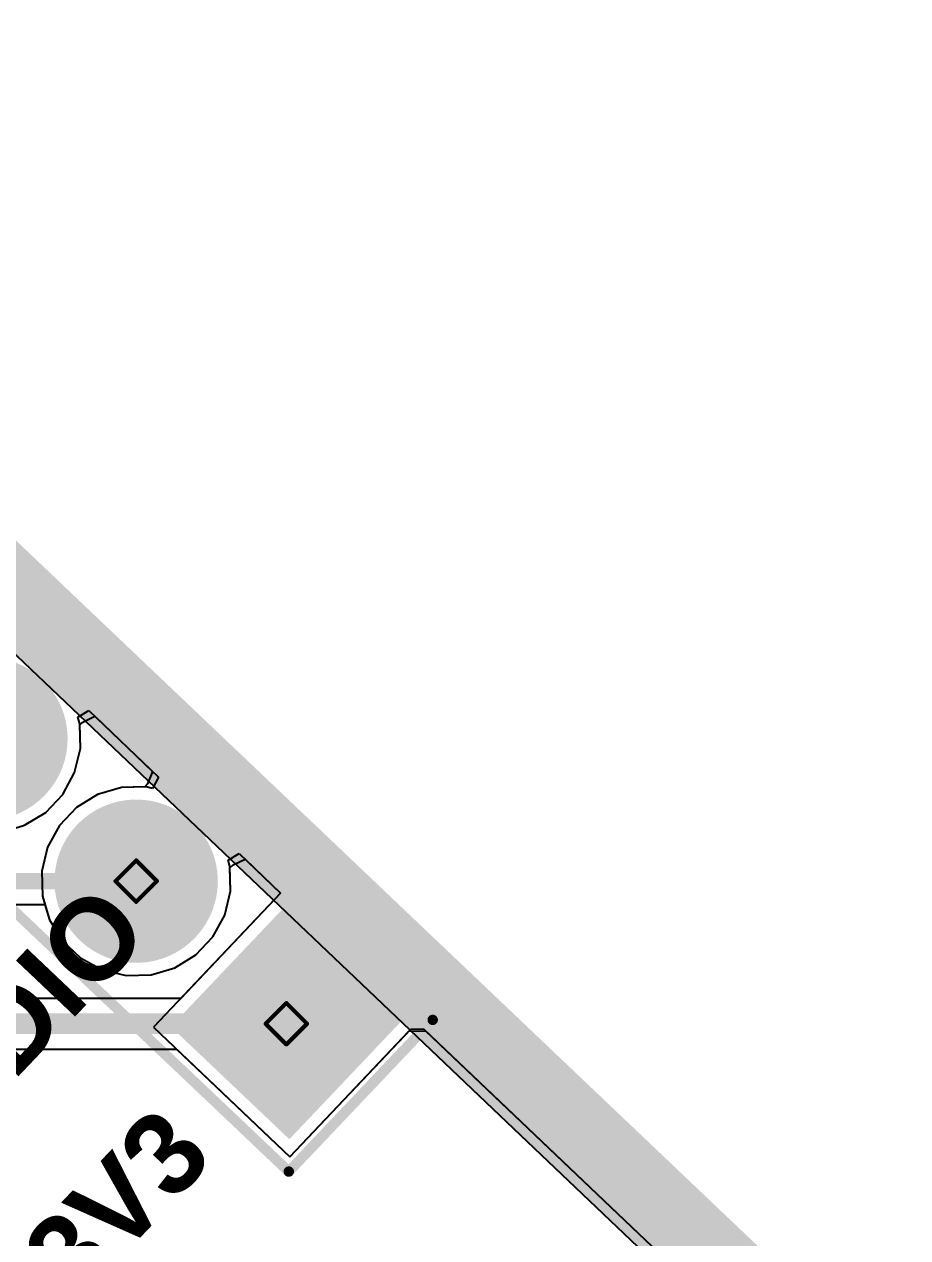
# Model space of a CAD drawing. Header units: inches. Extents: x -30 to 282, y -86 to 78.
# Drawn here: x 27.17 to 38, y -14.38 to 0.51 of the extents above; entities that cross this region are included whole.
import ezdxf

# ---------------------------------------------------------------- set-up
doc = ezdxf.new("R2010")
doc.units = ezdxf.units.IN
for name, color, linetype in [('Board Outline', 216, 'Continuous'), ('Bottom Layer', 5, 'Continuous'), ('Bottom Solder', 6, 'Continuous'), ('Drill Drawing', 1, 'Continuous'), ('GND 01', 76, 'Continuous'), ('GND 02', 16, 'Continuous'), ('Multi-Layer', 9, 'Continuous'), ('Pad Holes', 156, 'Continuous'), ('PWR', 156, 'Continuous'), ('SIG 01', 90, 'Continuous'), ('Top Layer', 1, 'Continuous'), ('Top Overlay', 2, 'Continuous'), ('Top Solder', 216, 'Continuous')]:
    doc.layers.add(name, color=color, linetype=linetype)
doc.styles.add('Arial_Bold', font='', dxfattribs={"height": 0.2})
doc.styles.get('Arial_Bold').set_extended_font_data('Arial', bold=True)

# ---------------------------------------------------------------- blocks, each defined once
blk = doc.blocks.new('SMC_1_05_1_GT_38')
at = {"layer": 'Bottom Layer'}
blk.add_hatch(color=5, dxfattribs=at).paths.add_polyline_path([(-5.98, 0.9), (-4.18, 0.9), (-4.18, -0.9), (-5.98, -0.9)])
h = blk.add_hatch(color=5, dxfattribs=at)
edge = h.paths.add_edge_path()
edge.add_arc((-2.54, 0), 0.9, 0, 360)
h = blk.add_hatch(color=5, dxfattribs=at)
edge = h.paths.add_edge_path()
edge.add_arc((0, 0), 0.9, 0, 360)
h = blk.add_hatch(color=5, dxfattribs=at)
edge = h.paths.add_edge_path()
edge.add_arc((2.54, 0), 0.9, 0, 360)
h = blk.add_hatch(color=5, dxfattribs=at)
edge = h.paths.add_edge_path()
edge.add_arc((5.08, 0), 0.9, 0, 360)
at = {"layer": 'Bottom Solder'}
blk.add_hatch(color=6, dxfattribs=at).paths.add_polyline_path([(-6.082, 1.002), (-4.078, 1.002), (-4.078, -1.002), (-6.082, -1.002)])
h = blk.add_hatch(color=6, dxfattribs=at)
edge = h.paths.add_edge_path()
edge.add_arc((-2.54, 0), 1.002, 0, 360)
h = blk.add_hatch(color=6, dxfattribs=at)
edge = h.paths.add_edge_path()
edge.add_arc((0, 0), 1.002, 0, 360)
h = blk.add_hatch(color=6, dxfattribs=at)
edge = h.paths.add_edge_path()
edge.add_arc((2.54, 0), 1.002, 0, 360)
h = blk.add_hatch(color=6, dxfattribs=at)
edge = h.paths.add_edge_path()
edge.add_arc((5.08, 0), 1.002, 0, 360)
at = {"layer": 'GND 01'}
h = blk.add_hatch(color=76, dxfattribs=at)
edge = h.paths.add_edge_path()
edge.add_arc((-5.08, 0), 0.958, 0, 360)
h = blk.add_hatch(color=76, dxfattribs=at)
edge = h.paths.add_edge_path()
edge.add_arc((-2.54, 0), 0.958, 0, 360)
h = blk.add_hatch(color=76, dxfattribs=at)
edge = h.paths.add_edge_path()
edge.add_arc((0, 0), 0.958, 0, 360)
h = blk.add_hatch(color=76, dxfattribs=at)
edge = h.paths.add_edge_path()
edge.add_arc((2.54, 0), 0.958, 0, 360)
at = {"layer": 'GND 02'}
h = blk.add_hatch(color=16, dxfattribs=at)
edge = h.paths.add_edge_path()
edge.add_arc((-5.08, 0), 0.958, 0, 360)
h = blk.add_hatch(color=16, dxfattribs=at)
edge = h.paths.add_edge_path()
edge.add_arc((-2.54, 0), 0.958, 0, 360)
h = blk.add_hatch(color=16, dxfattribs=at)
edge = h.paths.add_edge_path()
edge.add_arc((0, 0), 0.958, 0, 360)
h = blk.add_hatch(color=16, dxfattribs=at)
edge = h.paths.add_edge_path()
edge.add_arc((2.54, 0), 0.958, 0, 360)
at = {"layer": 'Multi-Layer'}
blk.add_hatch(color=9, dxfattribs=at).paths.add_polyline_path([(-5.98, 0.9), (-4.18, 0.9), (-4.18, -0.9), (-5.98, -0.9)])
h = blk.add_hatch(color=9, dxfattribs=at)
edge = h.paths.add_edge_path()
edge.add_arc((-2.54, 0), 0.9, 0, 360)
h = blk.add_hatch(color=9, dxfattribs=at)
edge = h.paths.add_edge_path()
edge.add_arc((0, 0), 0.9, 0, 360)
h = blk.add_hatch(color=9, dxfattribs=at)
edge = h.paths.add_edge_path()
edge.add_arc((2.54, 0), 0.9, 0, 360)
h = blk.add_hatch(color=9, dxfattribs=at)
edge = h.paths.add_edge_path()
edge.add_arc((5.08, 0), 0.9, 0, 360)
at = {"layer": 'Pad Holes'}
h = blk.add_hatch(color=7, dxfattribs=at)
edge = h.paths.add_edge_path()
edge.add_arc((-5.08, 0), 0.45, 0, 360)
h = blk.add_hatch(color=7, dxfattribs=at)
edge = h.paths.add_edge_path()
edge.add_arc((-2.54, 0), 0.45, 0, 360)
h = blk.add_hatch(color=7, dxfattribs=at)
edge = h.paths.add_edge_path()
edge.add_arc((0, 0), 0.45, 0, 360)
h = blk.add_hatch(color=7, dxfattribs=at)
edge = h.paths.add_edge_path()
edge.add_arc((2.54, 0), 0.45, 0, 360)
h = blk.add_hatch(color=7, dxfattribs=at)
edge = h.paths.add_edge_path()
edge.add_arc((5.08, 0), 0.45, 0, 360)
at = {"layer": 'PWR'}
blk.add_hatch(color=156, dxfattribs=at).paths.add_polyline_path([(-5.98, 0.9), (-4.18, 0.9), (-4.18, -0.9), (-5.98, -0.9)])
h = blk.add_hatch(color=156, dxfattribs=at)
edge = h.paths.add_edge_path()
edge.add_arc((-2.54, 0), 0.9, 0, 360)
h = blk.add_hatch(color=156, dxfattribs=at)
edge = h.paths.add_edge_path()
edge.add_arc((0, 0), 0.9, 0, 360)
h = blk.add_hatch(color=156, dxfattribs=at)
edge = h.paths.add_edge_path()
edge.add_arc((2.54, 0), 0.9, 0, 360)
h = blk.add_hatch(color=156, dxfattribs=at)
edge = h.paths.add_edge_path()
edge.add_arc((5.08, 0), 0.9, 0, 360)
at = {"layer": 'SIG 01'}
blk.add_hatch(color=90, dxfattribs=at).paths.add_polyline_path([(-5.98, 0.9), (-4.18, 0.9), (-4.18, -0.9), (-5.98, -0.9)])
h = blk.add_hatch(color=90, dxfattribs=at)
edge = h.paths.add_edge_path()
edge.add_arc((-2.54, 0), 0.9, 0, 360)
h = blk.add_hatch(color=90, dxfattribs=at)
edge = h.paths.add_edge_path()
edge.add_arc((0, 0), 0.9, 0, 360)
h = blk.add_hatch(color=90, dxfattribs=at)
edge = h.paths.add_edge_path()
edge.add_arc((2.54, 0), 0.9, 0, 360)
h = blk.add_hatch(color=90, dxfattribs=at)
edge = h.paths.add_edge_path()
edge.add_arc((5.08, 0), 0.9, 0, 360)
at = {"layer": 'Top Layer'}
blk.add_hatch(color=1, dxfattribs=at).paths.add_polyline_path([(-5.98, 0.9), (-4.18, 0.9), (-4.18, -0.9), (-5.98, -0.9)])
h = blk.add_hatch(color=1, dxfattribs=at)
edge = h.paths.add_edge_path()
edge.add_arc((-2.54, 0), 0.9, 0, 360)
h = blk.add_hatch(color=1, dxfattribs=at)
edge = h.paths.add_edge_path()
edge.add_arc((0, 0), 0.9, 0, 360)
h = blk.add_hatch(color=1, dxfattribs=at)
edge = h.paths.add_edge_path()
edge.add_arc((2.54, 0), 0.9, 0, 360)
h = blk.add_hatch(color=1, dxfattribs=at)
edge = h.paths.add_edge_path()
edge.add_arc((5.08, 0), 0.9, 0, 360)
at = {"layer": 'Top Solder'}
blk.add_hatch(color=216, dxfattribs=at).paths.add_polyline_path([(-6.082, 1.002), (-4.078, 1.002), (-4.078, -1.002), (-6.082, -1.002)])
h = blk.add_hatch(color=216, dxfattribs=at)
edge = h.paths.add_edge_path()
edge.add_arc((-2.54, 0), 1.002, 0, 360)
h = blk.add_hatch(color=216, dxfattribs=at)
edge = h.paths.add_edge_path()
edge.add_arc((0, 0), 1.002, 0, 360)
h = blk.add_hatch(color=216, dxfattribs=at)
edge = h.paths.add_edge_path()
edge.add_arc((2.54, 0), 1.002, 0, 360)
h = blk.add_hatch(color=216, dxfattribs=at)
edge = h.paths.add_edge_path()
edge.add_arc((5.08, 0), 1.002, 0, 360)
at = {"layer": 'Top Overlay', "const_width": 0.127}
for points in [[(-6.35, 1.295), (-6.35, -1.27)], [(6.35, 1.295), (-6.35, 1.295)], [(6.35, 1.295), (6.35, -1.27)], [(6.35, -1.27), (-6.35, -1.27)]]:
    blk.add_lwpolyline(points, dxfattribs=at)
at = {"layer": 'Top Overlay', "const_width": 0.0635}
for points in [[(-6.382, 1.295, 1), (-6.318, 1.295, 1)], [(-6.382, 1.295, 1), (-6.318, 1.295, 1)], [(6.318, 1.295, 1), (6.382, 1.295, 1)], [(6.318, 1.295, 1), (6.382, 1.295, 1)], [(-6.382, -1.27, 1), (-6.318, -1.27, 1)], [(-6.382, -1.27, 1), (-6.318, -1.27, 1)], [(6.318, -1.27, 1), (6.382, -1.27, 1)], [(6.318, -1.27, 1), (6.382, -1.27, 1)]]:
    blk.add_lwpolyline(points, format="xyb", close=True, dxfattribs=at)

msp = doc.modelspace()

# ---------------------------------------------------------------- linework, layer by layer
at = {"layer": 'Board Outline', "const_width": 0.254}
msp.add_lwpolyline([(20.202, 0), (37.495, -16.446)], dxfattribs=at)
at = {"layer": 'Bottom Layer'}
for p, q in [((27.821, -7.993), (27.956, -7.911)), ((27.845, -8.073), (27.821, -7.993)), ((27.956, -7.911), (28.813, -8.726)), ((27.853, -8.377), (27.845, -8.073)), ((27.782, -8.672), (27.853, -8.377)), ((27.637, -8.939), (27.782, -8.672)), ((28.813, -8.726), (28.738, -8.865)), ((28.356, -8.854), (28.064, -8.94)), ((28.66, -8.846), (28.356, -8.854)), ((28.738, -8.865), (28.66, -8.846)), ((27.428, -9.16), (27.637, -8.939)), ((28.064, -8.94), (27.805, -9.099)), ((27.169, -9.318), (27.428, -9.16)), ((27.805, -9.099), (27.596, -9.319)), ((26.877, -9.405), (27.169, -9.318)), ((27.596, -9.319), (27.451, -9.586)), ((27.451, -9.586), (27.38, -9.882)), ((29.665, -9.747), (29.8, -9.664)), ((29.8, -9.664), (30.31, -10.149)), ((29.687, -9.821), (29.665, -9.747)), ((29.695, -10.125), (29.687, -9.821)), ((27.38, -9.882), (27.388, -10.186)), ((27.388, -10.186), (27.475, -10.477)), ((30.31, -10.149), (29.084, -11.441)), ((29.625, -10.421), (29.695, -10.125)), ((27.475, -10.477), (27.633, -10.736)), ((29.48, -10.688), (29.625, -10.421)), ((29.27, -10.908), (29.48, -10.688)), ((27.633, -10.736), (27.854, -10.945)), ((27.854, -10.945), (28.121, -11.09)), ((29.011, -11.067), (29.27, -10.908)), ((28.121, -11.09), (28.416, -11.161)), ((28.416, -11.161), (28.72, -11.153)), ((28.72, -11.153), (29.011, -11.067)), ((29.084, -11.441), (22.904, -11.441)), ((30.423, -13.383), (31.908, -11.818)), ((31.908, -11.818), (32.061, -11.814)), ((32.061, -11.814), (37.227, -16.728)), ((23.033, -12.063), (29.031, -12.063)), ((29.031, -12.063), (30.423, -13.383))]:
    msp.add_line(p, q, dxfattribs=at)
at = {"layer": 'Bottom Layer', "const_width": 0.254}
msp.add_lwpolyline([(22.904, -11.752), (30.38, -11.752)], dxfattribs=at)
at = {"layer": 'Bottom Layer', "const_width": 0.127}
msp.add_lwpolyline([(30.317, -11.752, 1), (30.444, -11.752, 1)], format="xyb", close=True, dxfattribs=at)
at = {"layer": 'Drill Drawing', "const_width": 0.0508}
for points in [[(28.284, -10.003), (28.538, -9.749)], [(28.538, -9.749), (28.792, -10.003)], [(28.284, -10.003), (28.538, -10.257)], [(28.538, -10.257), (28.792, -10.003)], [(30.126, -11.752), (30.38, -11.498)], [(30.38, -11.498), (30.634, -11.752)], [(30.126, -11.752), (30.38, -12.006)], [(30.38, -12.006), (30.634, -11.752)]]:
    msp.add_lwpolyline(points, dxfattribs=at)
at = {"layer": 'Drill Drawing', "const_width": 0.0254}
for points in [[(28.525, -9.749, 1), (28.551, -9.749, 1)], [(28.525, -9.749, 1), (28.551, -9.749, 1)], [(28.271, -10.003, 1), (28.297, -10.003, 1)], [(28.271, -10.003, 1), (28.297, -10.003, 1)], [(28.779, -10.003, 1), (28.805, -10.003, 1)], [(28.779, -10.003, 1), (28.805, -10.003, 1)], [(28.525, -10.257, 1), (28.551, -10.257, 1)], [(28.525, -10.257, 1), (28.551, -10.257, 1)], [(30.368, -11.498, 1), (30.393, -11.498, 1)], [(30.368, -11.498, 1), (30.393, -11.498, 1)], [(30.114, -11.752, 1), (30.139, -11.752, 1)], [(30.114, -11.752, 1), (30.139, -11.752, 1)], [(30.622, -11.752, 1), (30.647, -11.752, 1)], [(30.622, -11.752, 1), (30.647, -11.752, 1)], [(30.368, -12.006, 1), (30.393, -12.006, 1)], [(30.368, -12.006, 1), (30.393, -12.006, 1)]]:
    msp.add_lwpolyline(points, format="xyb", close=True, dxfattribs=at)
at = {"layer": 'GND 01'}
msp.add_line((20.712, -1.19), (37.143, -16.816), dxfattribs=at)
at = {"layer": 'GND 01', "const_width": 1.016}
msp.add_lwpolyline([(20.202, 0), (37.495, -16.446)], dxfattribs=at)
at = {"layer": 'GND 02'}
msp.add_line((20.712, -1.19), (37.143, -16.816), dxfattribs=at)
at = {"layer": 'GND 02', "const_width": 1.016}
msp.add_lwpolyline([(20.202, 0), (37.495, -16.446)], dxfattribs=at)
at = {"layer": 'PWR'}
for p, q in [((27.876, -8.057), (28.03, -7.981)), ((28.03, -7.981), (28.74, -8.656)), ((27.845, -8.086), (27.876, -8.057)), ((27.853, -8.377), (27.845, -8.086)), ((27.782, -8.672), (27.853, -8.377)), ((27.637, -8.939), (27.782, -8.672)), ((28.74, -8.656), (28.675, -8.81)), ((28.356, -8.854), (28.064, -8.94)), ((28.645, -8.846), (28.356, -8.854)), ((28.675, -8.81), (28.645, -8.846)), ((27.428, -9.16), (27.637, -8.939)), ((28.064, -8.94), (27.805, -9.099)), ((27.169, -9.318), (27.428, -9.16)), ((27.805, -9.099), (27.596, -9.319)), ((26.877, -9.405), (27.169, -9.318)), ((27.596, -9.319), (27.451, -9.586)), ((27.451, -9.586), (27.38, -9.882)), ((29.688, -9.838), (29.728, -9.802)), ((29.728, -9.802), (29.874, -9.735)), ((29.874, -9.735), (30.31, -10.149)), ((27.38, -9.882), (27.388, -10.186)), ((29.695, -10.125), (29.688, -9.838)), ((27.388, -10.186), (27.475, -10.477)), ((30.31, -10.149), (28.749, -11.795)), ((29.625, -10.421), (29.695, -10.125)), ((27.475, -10.477), (27.633, -10.736)), ((29.48, -10.688), (29.625, -10.421)), ((29.27, -10.908), (29.48, -10.688)), ((27.633, -10.736), (27.854, -10.945)), ((27.854, -10.945), (28.121, -11.09)), ((29.011, -11.067), (29.27, -10.908)), ((28.121, -11.09), (28.416, -11.161)), ((28.416, -11.161), (28.72, -11.153)), ((28.72, -11.153), (29.011, -11.067)), ((28.749, -11.795), (30.423, -13.383)), ((30.423, -13.383), (31.883, -11.844)), ((31.883, -11.844), (32.087, -11.839)), ((32.087, -11.839), (37.227, -16.728))]:
    msp.add_line(p, q, dxfattribs=at)
at = {"layer": 'SIG 01'}
for p, q in [((29.688, -9.838), (29.728, -9.802)), ((29.728, -9.802), (29.874, -9.735)), ((29.874, -9.735), (30.31, -10.149)), ((29.695, -10.125), (29.688, -9.838)), ((30.31, -10.149), (28.749, -11.795)), ((29.625, -10.421), (29.695, -10.125)), ((25.475, -10.288), (27.419, -10.288)), ((27.419, -10.288), (27.475, -10.477)), ((27.475, -10.477), (27.633, -10.736)), ((29.48, -10.688), (29.625, -10.421)), ((29.27, -10.908), (29.48, -10.688)), ((27.633, -10.736), (27.854, -10.945)), ((27.854, -10.945), (28.121, -11.09)), ((29.011, -11.067), (29.27, -10.908)), ((28.121, -11.09), (28.416, -11.161)), ((28.416, -11.161), (28.72, -11.153)), ((28.72, -11.153), (29.011, -11.067)), ((28.749, -11.795), (30.423, -13.383)), ((30.423, -13.383), (31.883, -11.844)), ((31.883, -11.844), (32.087, -11.839)), ((32.087, -11.839), (37.227, -16.728))]:
    msp.add_line(p, q, dxfattribs=at)
at = {"layer": 'SIG 01', "const_width": 0.203}
msp.add_lwpolyline([(25.475, -10.003), (28.538, -10.003)], dxfattribs=at)
at = {"layer": 'SIG 01', "const_width": 0.102}
msp.add_lwpolyline([(28.487, -10.003, 1), (28.589, -10.003, 1)], format="xyb", close=True, dxfattribs=at)
at = {"layer": 'Top Layer'}
for p, q in [((27.821, -7.993), (27.956, -7.911)), ((27.845, -8.073), (27.821, -7.993)), ((27.956, -7.911), (28.813, -8.726)), ((27.853, -8.377), (27.845, -8.073)), ((27.782, -8.672), (27.853, -8.377)), ((27.637, -8.939), (27.782, -8.672)), ((28.813, -8.726), (28.738, -8.865)), ((28.356, -8.854), (28.064, -8.94)), ((28.66, -8.846), (28.356, -8.854)), ((28.738, -8.865), (28.66, -8.846)), ((27.428, -9.16), (27.637, -8.939)), ((28.064, -8.94), (27.805, -9.099)), ((27.169, -9.318), (27.428, -9.16)), ((27.805, -9.099), (27.596, -9.319)), ((26.877, -9.405), (27.169, -9.318)), ((27.596, -9.319), (27.451, -9.586)), ((27.451, -9.586), (27.38, -9.882)), ((29.665, -9.747), (29.8, -9.664)), ((29.8, -9.664), (30.31, -10.149)), ((29.687, -9.821), (29.665, -9.747)), ((29.695, -10.125), (29.687, -9.821)), ((27.38, -9.882), (27.388, -10.186)), ((27.388, -10.186), (27.475, -10.477)), ((30.31, -10.149), (28.749, -11.795)), ((29.625, -10.421), (29.695, -10.125)), ((27.475, -10.477), (27.633, -10.736)), ((29.48, -10.688), (29.625, -10.421)), ((29.27, -10.908), (29.48, -10.688)), ((27.633, -10.736), (27.854, -10.945)), ((27.854, -10.945), (28.121, -11.09)), ((29.011, -11.067), (29.27, -10.908)), ((28.121, -11.09), (28.416, -11.161)), ((28.416, -11.161), (28.72, -11.153)), ((28.72, -11.153), (29.011, -11.067)), ((28.749, -11.795), (30.423, -13.383)), ((30.423, -13.383), (31.908, -11.818)), ((31.908, -11.818), (32.061, -11.814)), ((32.061, -11.814), (37.227, -16.728))]:
    msp.add_line(p, q, dxfattribs=at)
at = {"layer": 'Top Layer', "const_width": 0.203}
msp.add_lwpolyline([(28.273, -9.739), (28.538, -10.003)], dxfattribs=at)
at = {"layer": 'Top Layer', "const_width": 0.102}
for points in [[(28.223, -9.739, 1), (28.324, -9.739, 1)], [(28.487, -10.003, 1), (28.589, -10.003, 1)]]:
    msp.add_lwpolyline(points, format="xyb", close=True, dxfattribs=at)

# ---------------------------------------------------------------- block references
at = {"rotation": 136.5}
msp.add_blockref('SMC_1_05_1_GT_38', (26.695, -8.255), dxfattribs=at)

# ---------------------------------------------------------------- texts
at = {"layer": 'Top Overlay', "style": 'Arial_Bold'}
for s, p in [('SWDIO', (25.481, -14.096)), ('+3V3', (27.239, -15.797))]:
    msp.add_text(s, height=1, rotation=46.5, dxfattribs=at).set_placement(p)

doc.saveas('drawing.dxf')
